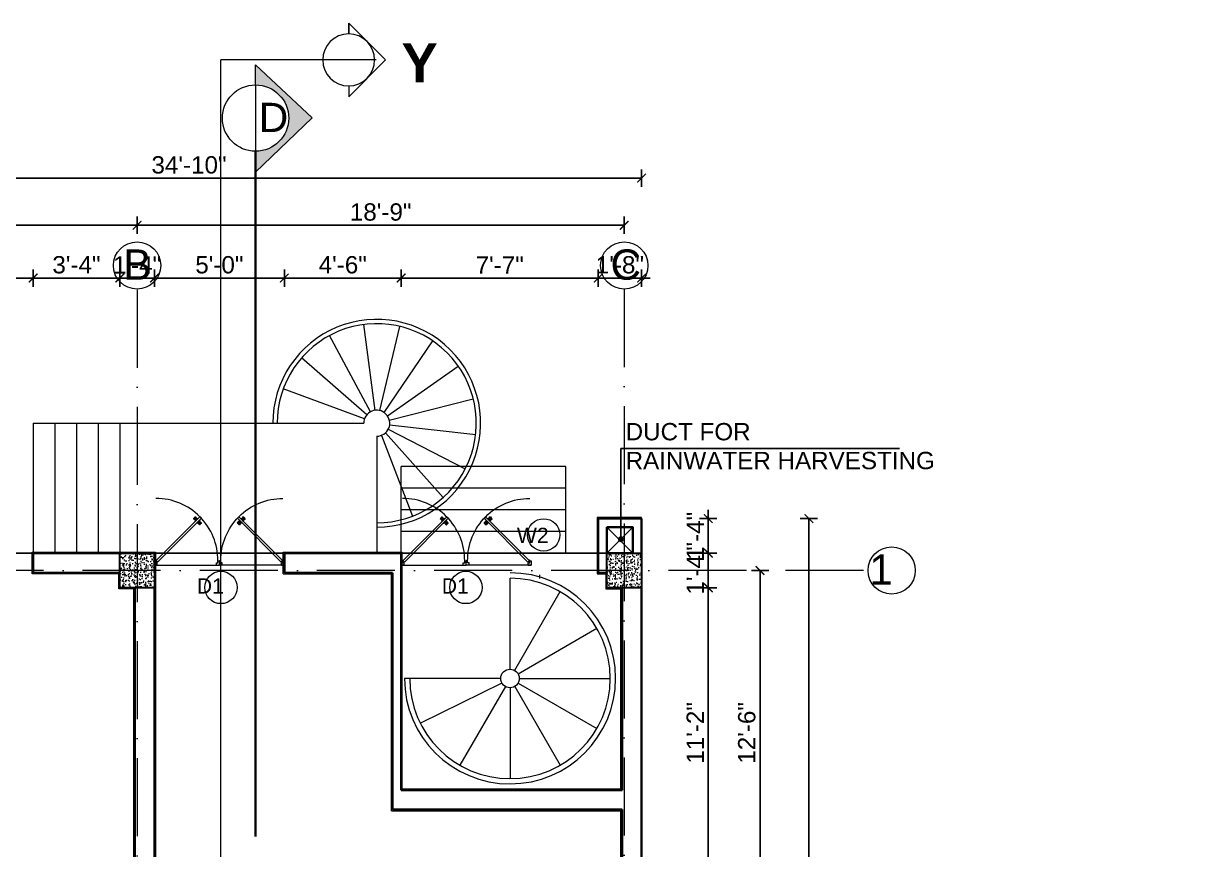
# Model space of a CAD drawing. Header units: inches. Extents: x 10755 to 33653, y -10992 to 10708.
# Drawn here: x 13054 to 13589, y 7089 to 7471 of the extents above; entities that cross this region are included whole.
import ezdxf

# ---------------------------------------------------------------- set-up
doc = ezdxf.new("R2010")
doc.units = ezdxf.units.IN
doc.header["$MEASUREMENT"] = 0
doc.linetypes.add('ACAD_ISO10W100', pattern=[18, 12, -3, 0, -3])
for name, color, linetype, lineweight in [('A-ANNO-SYMB', 6, 'Continuous', 9), ('centerline', 9, 'ACAD_ISO10W100', 5), ('col', 1, 'Continuous', 30), ('dim', 6, 'Continuous', 13), ('dimension center - 8', 134, 'Continuous', 13), ('dimension element- 8', 5, 'Continuous', 13), ('dimension overall - 8', 185, 'Continuous', 13), ('DIMINSION', 5, 'Continuous', 15), ('hatch', 33, 'Continuous', 5), ('hatch 2', 8, 'Continuous', 13), ('hatch- rcc', 252, 'Continuous', 5), ('HATCHES', 147, 'Continuous', 5), ('PLASTER', 50, 'Continuous', 9), ('PUERTAS', 7, 'Continuous', 0), ('Section line-1-8', 172, 'Continuous', 35), ('SECTION LINE1', 6, 'Continuous', 18), ('Section text-1-8', 6, 'Continuous', 18), ('STAIRCASE', 143, 'Continuous', 15), ('title text 1', 113, 'Continuous', 25), ('wall', 1, 'Continuous', 35)]:
    doc.layers.add(name, color=color, linetype=linetype, lineweight=lineweight)
doc.layers.add('T-TEXT', color=230, linetype='Continuous')
doc.layers.get('DIMINSION').off()
doc.styles.add('arial', font='arial.ttf')
doc.styles.add('Prajwal', font='stylu.ttf', dxfattribs={"height": 9})
doc.styles.get("Standard").update_dxf_attribs({"font": 'arial.ttf'})
doc.styles.add('suren', font='times.ttf', dxfattribs={"height": 4})
doc.dimstyles.new('S8', dxfattribs={"dimscale": 8, "dimtxt": 1, "dimasz": 0.5, "dimexe": 0.5, "dimexo": 0.5, "dimgap": 0.25, "dimtad": 1, "dimzin": 3, "dimdsep": 46, "dimlunit": 4, "dimtxsty": 'Standard', "dimblk": 'ARCHTICK', "dimcen": 0, "dimclrd": 256, "dimclre": 256, "dimclrt": 6, "dimadec": 0, "dimazin": 0, "dimtfac": 0.5, "dimtix": 1, "dimtmove": 1, "dimatfit": 3, "dimfxl": 0.5, "dimfxlon": 1, "dimfrac": 1, "dimtolj": 1, "dimtzin": 0, "dimarcsym": 1})

# ---------------------------------------------------------------- blocks, each defined once
blk = doc.blocks.new('ETERWEWE')
at = {"layer": 'hatch- rcc', "linetype": 'Continuous', "ltscale": 30}
h = blk.add_hatch(dxfattribs=at)
h.set_pattern_fill('AR-CONC', color=256, scale=0.5, style=0)
h.set_pattern_definition([(50, (0, 0), (3.586300913, -0.313760675), [0.375, -4.125]), (355, (0, 0), (-0.69375667, 3.76096067), [0.3, -3.3]), (100.4514445, (0.299, -0.026), (2.89254423, 3.447199955), [0.31870096, -3.50571056]), (46.1842, (0, 1), (5.33620665, -0.8275964), [0.5625, -6.1875]), (96.6356355, (0.4447, 0.931), (4.67330973, 4.870593), [0.47805171, -5.2585688]), (351.184164, (0, 1), (4.67330973, 4.870593), [0.45, -4.95]), (21, (0.5, 0.75), (2.98453526, -2.013094453), [0.375, -4.125]), (326, (0.5, 0.75), (1.21657666, 3.625750225), [0.3, -3.3]), (71.4514447, (0.7487, 0.5822), (4.20111188, 1.612655764), [0.31870095, -3.50571056]), (37.5, (0, 0), (0.060799277, 1.664469269), [0, -3.26, 0, -3.35, 0, -3.3125]), (7.5, (0, 0), (1.315347687, 1.97205856), [0, -1.91, 0, -3.185, 0, -1.2625]), (327.5, (-1.115, 0), (2.669112181, -0.112774359), [0, -1.25, 0, -3.9, 0, -5.175]), (317.5, (-1.615, 0), (2.915930847, 0.50052491), [0, -1.625, 0, -2.59, 0, -3.675])])
h.paths.add_polyline_path([(159423.23, -3794.58), (159439.23, -3794.58), (159439.23, -3778.58), (159423.23, -3778.58)])
at = {"layer": 'col', "linetype": 'Continuous', "ltscale": 30}
blk.add_lwpolyline([(159423.23, -3794.58), (159423.23, -3778.58), (159439.23, -3778.58), (159439.23, -3794.58), (159423.23, -3794.58)], dxfattribs=at)
blk = doc.blocks.new('wetyerr')
at = {"layer": 'STAIRCASE'}
for p, q in [((177502.89, -3757.07), (177502.89, -3727.11)), ((177504.43, -3757.48), (177519.43, -3731.5)), ((177505.56, -3758.61), (177531.54, -3743.61)), ((177499.81, -3760.19), (177468.06, -3760.19)), ((177505.97, -3760.15), (177535.97, -3760.15)), ((177500.21, -3761.7), (177473.29, -3774.98)), ((177501.34, -3762.83), (177486.34, -3788.81)), ((177502.89, -3763.24), (177502.89, -3793.24)), ((177504.43, -3762.83), (177519.43, -3788.81)), ((177505.56, -3761.7), (177531.54, -3776.7))]:
    blk.add_line(p, q, dxfattribs=at)
blk.add_circle((177502.87, -3760.19), 3.07, dxfattribs=at)
for centre, radius, start, end in [((177502.89, -3760.15), 34.83, 180.0528, 90), ((177502.87, -3760.19), 33.07, 180, 89.9761)]:
    blk.add_arc(centre, radius, start, end, dxfattribs=at)
blk = doc.blocks.new('2ft6in')
at = {"layer": 'PUERTAS', "color": 2}
for p, q in [((0.84, 2.1), (21.02, 22.28)), ((21.71, 21.6), (1.47, 1.37)), ((18.33, 21.76), (18.31, 21.77)), ((21.71, 21.6), (21.02, 22.28)), ((21.18, 18.9), (21.2, 18.89)), ((0, 2), (0, 0)), ((0.6, 2), (0, 2)), ((1.33, 0), (0, 0)), ((0.6, 1.26), (0.6, 2.04)), ((0.67, 1.26), (0.6, 1.26)), ((0.67, 1.26), (0.67, 2.01)), ((0.67, 1), (0.67, 1.26)), ((1.33, 1), (0.67, 1)), ((1.31, 1.53), (0.79, 2.06)), ((1.36, 1.58), (0.81, 2.12)), ((1.36, 1.58), (1.31, 1.53)), ((1.47, 1.37), (1.31, 1.53)), ((1.33, 0), (1.33, 1)), ((28.67, 0), (28.67, 1)), ((28.67, 1), (29.33, 1)), ((28.67, 0), (30, 0)), ((29.33, 1), (29.33, 2)), ((29.33, 2), (30, 2)), ((30, 0), (30, 2))]:
    blk.add_line(p, q, dxfattribs=at)
at = {"layer": 'PUERTAS', "color": 1}
for p, q in [((18.06, 21.44), (18.48, 21.86)), ((18.08, 21.51), (18.45, 21.88)), ((18.11, 21.49), (18.08, 21.51)), ((18.82, 22.25), (18.45, 21.88)), ((18.9, 22.28), (18.48, 21.86)), ((18.84, 22.23), (18.82, 22.25)), ((19.54, 21.59), (18.99, 22.27)), ((19.54, 21.5), (19.18, 21.15)), ((20.12, 21.49), (19.74, 21.24)), ((20.22, 21.48), (20.22, 21.49)), ((18.74, 20.79), (18.06, 21.34)), ((18.83, 20.8), (19.18, 21.15)), ((18.84, 20.21), (19.1, 20.6)), ((18.85, 20.11), (18.84, 20.12)), ((18.92, 20.89), (18.93, 20.88)), ((19.02, 20.88), (19.24, 21.1)), ((19.12, 20.8), (19.03, 20.89)), ((19.1, 20.7), (19.11, 20.69)), ((19.1, 20.6), (19.1, 20.6)), ((19.11, 20.79), (19.33, 21.01)), ((19.45, 21.31), (19.24, 21.1)), ((19.55, 21.22), (19.33, 21.01)), ((19.45, 21.41), (19.45, 21.41)), ((19.54, 21.22), (19.45, 21.31)), ((19.53, 19.43), (19.54, 19.42)), ((19.64, 21.23), (19.64, 21.23)), ((19.64, 19.42), (20.02, 19.67)), ((19.74, 21.24), (19.73, 21.23)), ((20.02, 19.67), (20.03, 19.68)), ((20.12, 19.68), (20.12, 19.68)), ((20.21, 19.69), (20.43, 19.9)), ((20.22, 19.41), (20.57, 19.76)), ((20.22, 19.69), (20.31, 19.6)), ((20.22, 19.32), (20.76, 18.64)), ((20.31, 19.6), (20.52, 19.81)), ((20.31, 19.5), (20.31, 19.5)), ((20.65, 20.12), (20.43, 19.9)), ((20.74, 20.03), (20.52, 19.81)), ((20.93, 20.11), (20.57, 19.76)), ((20.64, 20.11), (20.73, 20.02)), ((20.66, 20.31), (20.65, 20.31)), ((20.65, 20.21), (20.65, 20.22)), ((20.91, 20.7), (20.66, 20.31)), ((20.84, 20.02), (20.83, 20.03)), ((20.86, 18.63), (21.28, 19.05)), ((20.91, 20.8), (20.91, 20.79)), ((20.91, 18.68), (20.94, 18.66)), ((20.94, 18.66), (21.31, 19.03)), ((21.02, 20.12), (21.7, 19.57)), ((21.7, 19.47), (21.28, 19.05)), ((21.67, 19.4), (21.31, 19.03)), ((21.65, 19.42), (21.67, 19.4))]:
    blk.add_line(p, q, dxfattribs=at)
at = {"layer": 'PUERTAS', "color": 8}
for p, q in [((18.86, 20.83), (18.08, 21.46)), ((18.95, 20.92), (18.2, 21.58)), ((18.44, 21.9), (18.31, 21.77)), ((19.07, 21.03), (18.34, 21.72)), ((18.44, 21.9), (18.56, 22.02)), ((18.58, 22.01), (18.56, 22.02)), ((19.3, 21.26), (18.61, 22)), ((19.42, 21.38), (18.75, 22.14)), ((19.51, 21.48), (18.88, 22.26)), ((19.55, 21.53), (18.93, 22.3)), ((20.07, 21.42), (19.64, 21.15)), ((18.81, 20.78), (18.04, 21.4)), ((18.91, 20.27), (19.19, 20.69)), ((19.13, 20.8), (19.03, 20.9)), ((19.15, 20.82), (19.05, 20.92)), ((19.09, 20.44), (19.25, 20.76)), ((19.19, 20.87), (19.1, 20.96)), ((19.25, 20.93), (19.16, 21.02)), ((19.28, 20.63), (19.32, 20.83)), ((19.4, 21.08), (19.31, 21.17)), ((19.47, 21.15), (19.38, 21.24)), ((19.43, 20.78), (19.4, 20.9)), ((19.51, 21.19), (19.42, 21.28)), ((19.55, 20.91), (19.43, 20.94)), ((19.53, 21.21), (19.44, 21.3)), ((19.7, 21.06), (19.51, 21.01)), ((19.89, 21.24), (19.58, 21.08)), ((19.69, 19.49), (20.12, 19.76)), ((19.87, 19.67), (20.18, 19.83)), ((20.06, 19.85), (20.25, 19.9)), ((20.21, 20), (20.33, 19.97)), ((20.21, 19.38), (20.83, 18.61)), ((20.23, 19.7), (20.32, 19.61)), ((20.25, 19.72), (20.34, 19.63)), ((20.25, 19.43), (20.88, 18.65)), ((20.29, 19.76), (20.38, 19.67)), ((20.33, 20.13), (20.36, 20.01)), ((20.34, 19.53), (21, 18.77)), ((20.36, 19.83), (20.45, 19.74)), ((20.48, 20.28), (20.44, 20.08)), ((20.46, 19.64), (21.14, 18.91)), ((20.5, 19.98), (20.6, 19.89)), ((20.67, 20.47), (20.51, 20.15)), ((20.85, 20.64), (20.57, 20.22)), ((20.57, 20.04), (20.66, 19.95)), ((20.61, 20.09), (20.7, 19.99)), ((20.63, 20.11), (20.72, 20.01)), ((20.69, 19.87), (21.42, 19.19)), ((20.81, 19.99), (21.56, 19.33)), ((20.9, 20.08), (21.68, 19.45)), ((20.95, 20.13), (21.72, 19.51)), ((21.32, 19.01), (21.2, 18.89)), ((21.32, 19.01), (21.44, 19.14)), ((21.43, 19.15), (21.44, 19.14)), ((0, 0), (30, 0))]:
    blk.add_line(p, q, dxfattribs=at)
at = {"layer": 'PUERTAS', "color": 2}
for radius in [0.129, 0.0627]:
    blk.add_circle((0.68, 2.14), radius, dxfattribs=at)
at = {"layer": 'PUERTAS', "color": 8}
blk.add_arc((0.68, 2.14), 28.65, 359.7285, 90.0333, dxfattribs=at)
at = {"layer": 'PUERTAS', "color": 1}
for centre, start, end in [((18.94, 22.23), 38.9236, 135), ((19.49, 21.55), 315, 38.9236), ((20.17, 21.44), 45, 135), ((18.78, 20.84), 231.0764, 315), ((18.89, 20.16), 135, 225), ((18.97, 20.93), 225, 315), ((19.16, 20.74), 135, 219.7428), ((19.06, 20.65), 315, 39.7428), ((19.4, 21.36), 315, 45), ((19.59, 19.47), 225, 315), ((19.6, 21.18), 50.2572, 135), ((19.68, 21.28), 230.2572, 315), ((20.07, 19.63), 50.2572, 135), ((20.16, 19.73), 230.2572, 315), ((20.27, 19.36), 135, 218.9236), ((20.35, 19.55), 135, 225), ((20.7, 20.26), 135, 219.7428), ((20.6, 20.17), 315, 39.7428), ((20.78, 19.98), 45, 135), ((20.82, 18.68), 218.9236, 315), ((20.87, 20.75), 315, 45), ((20.98, 20.07), 51.0764, 135), ((21.65, 19.52), 315, 51.0764)]:
    blk.add_arc(centre, 0.0667, start, end, dxfattribs=at)
blk = doc.blocks.new('wewerrr')
at = {"layer": 'DIMINSION', "linetype": 'Continuous'}
for p in [(17063.62, 33.19), (17063.62, 33.19), (17288.57, 33.19), (17288.57, 33.19)]:
    blk.add_blockref('ETERWEWE', p, dxfattribs=at)
blk = doc.blocks.new('EWEWRTT')
at = {"layer": 'centerline', "ltscale": 3}
for p, q in [((176494.85, -3623.75), (176494.85, -4988.85)), ((176719.8, -3623.43), (176719.8, -4988.85)), ((176830.31, -3753.4), (176184.96, -3753.4))]:
    blk.add_line(p, q, dxfattribs=at)
at = {"layer": 'centerline', "linetype": 'Continuous'}
for centre in [(176494.85, -3612.52), (176719.8, -3612.52), (176843.28, -3753.4)]:
    blk.add_circle(centre, 10.91, dxfattribs=at)
at = {"layer": 'T-TEXT', "ltscale": 100, "char_height": 14, "width": 12.944, "style": 'suren'}
for s, insert, attachment_point in [('{\\fArial|b0|i0|c0|p34;B}', (176488.49, -3605.08), 1), ('{\\fArial|b0|i0|c0|p34;C}', (176713.44, -3605.08), 1), ('{\\fArial|b0|i0|c0|p34;1}', (176843.84, -3745.96), 3)]:
    blk.add_mtext(s, dxfattribs=dict(at, insert=insert, attachment_point=attachment_point))
blk = doc.blocks.new('_ArchTick')
at = {"color": 0, "const_width": 0.15}
blk.add_lwpolyline([(-0.5, -0.5), (0.5, 0.5)], dxfattribs=at)
blk = doc.blocks.new('*D824')
at = {"layer": 'Defpoints', "color": 0, "transparency": 16777216}
for p in [(13058.19, 7352.91), (12949.19, 7245.82), (13058.19, 7225.82)]:
    blk.add_point(p, dxfattribs=at)
at = {"layer": 'dimension element- 8', "lineweight": -2, "transparency": 16777216}
for p, q in [((12949.19, 7348.91), (12949.19, 7356.91)), ((12949.19, 7352.91), (13058.19, 7352.91)), ((13058.19, 7348.91), (13058.19, 7356.91))]:
    blk.add_line(p, q, dxfattribs=at)
at = {"layer": 'dimension element- 8', "lineweight": -2, "transparency": 16777216, "xscale": 4, "yscale": 4, "zscale": 4, "rotation": 180}
blk.add_blockref('_ArchTick', (12949.19, 7352.91), dxfattribs=at)
at = {"layer": 'dimension element- 8', "lineweight": -2, "transparency": 16777216, "xscale": 4, "yscale": 4, "zscale": 4}
blk.add_blockref('_ArchTick', (13058.19, 7352.91), dxfattribs=at)
at = {"layer": 'dimension element- 8', "color": 6, "transparency": 16777216, "insert": (13003.69, 7359), "char_height": 8, "attachment_point": 5}
blk.add_mtext('\\A1;9\'-1"', dxfattribs=at)
blk = doc.blocks.new('*D825')
at = {"layer": 'Defpoints', "color": 0, "transparency": 16777216}
for p in [(13098.19, 7352.91), (13058.19, 7225.82), (13098.19, 7225.82)]:
    blk.add_point(p, dxfattribs=at)
at = {"layer": 'dimension element- 8', "lineweight": -2, "transparency": 16777216}
for p, q in [((13058.19, 7348.91), (13058.19, 7356.91)), ((13058.19, 7352.91), (13098.19, 7352.91)), ((13098.19, 7348.91), (13098.19, 7356.91))]:
    blk.add_line(p, q, dxfattribs=at)
at = {"layer": 'dimension element- 8', "lineweight": -2, "transparency": 16777216, "xscale": 4, "yscale": 4, "zscale": 4, "rotation": 180}
blk.add_blockref('_ArchTick', (13058.19, 7352.91), dxfattribs=at)
at = {"layer": 'dimension element- 8', "lineweight": -2, "transparency": 16777216, "xscale": 4, "yscale": 4, "zscale": 4}
blk.add_blockref('_ArchTick', (13098.19, 7352.91), dxfattribs=at)
at = {"layer": 'dimension element- 8', "color": 6, "transparency": 16777216, "insert": (13078.19, 7359), "char_height": 8, "attachment_point": 5}
blk.add_mtext('\\A1;3\'-4"', dxfattribs=at)
blk = doc.blocks.new('*D827')
at = {"layer": 'Defpoints', "color": 0, "transparency": 16777216}
for p in [(13174.19, 7352.91), (13114.19, 7225.82), (13174.19, 7225.82)]:
    blk.add_point(p, dxfattribs=at)
at = {"layer": 'dimension element- 8', "lineweight": -2, "transparency": 16777216}
for p, q in [((13114.19, 7348.91), (13114.19, 7356.91)), ((13114.19, 7352.91), (13174.19, 7352.91)), ((13174.19, 7348.91), (13174.19, 7356.91))]:
    blk.add_line(p, q, dxfattribs=at)
at = {"layer": 'dimension element- 8', "lineweight": -2, "transparency": 16777216, "xscale": 4, "yscale": 4, "zscale": 4, "rotation": 180}
blk.add_blockref('_ArchTick', (13114.19, 7352.91), dxfattribs=at)
at = {"layer": 'dimension element- 8', "lineweight": -2, "transparency": 16777216, "xscale": 4, "yscale": 4, "zscale": 4}
blk.add_blockref('_ArchTick', (13174.19, 7352.91), dxfattribs=at)
at = {"layer": 'dimension element- 8', "color": 6, "transparency": 16777216, "insert": (13144.19, 7359), "char_height": 8, "attachment_point": 5}
blk.add_mtext('\\A1;5\'-0"', dxfattribs=at)
blk = doc.blocks.new('*D826')
at = {"layer": 'Defpoints', "color": 0, "transparency": 16777216}
for p in [(13114.19, 7352.91), (13098.19, 7225.82), (13114.19, 7225.82)]:
    blk.add_point(p, dxfattribs=at)
at = {"layer": 'dimension element- 8', "lineweight": -2, "transparency": 16777216}
for p, q in [((13098.19, 7352.91), (13094.19, 7352.91)), ((13098.19, 7348.91), (13098.19, 7356.91)), ((13098.19, 7352.91), (13114.19, 7352.91)), ((13114.19, 7348.91), (13114.19, 7356.91)), ((13114.19, 7352.91), (13118.19, 7352.91))]:
    blk.add_line(p, q, dxfattribs=at)
at = {"layer": 'dimension element- 8', "lineweight": -2, "transparency": 16777216, "xscale": 4, "yscale": 4, "zscale": 4}
blk.add_blockref('_ArchTick', (13098.19, 7352.91), dxfattribs=at)
at = {"layer": 'dimension element- 8', "lineweight": -2, "transparency": 16777216, "xscale": 4, "yscale": 4, "zscale": 4, "rotation": 180}
blk.add_blockref('_ArchTick', (13114.19, 7352.91), dxfattribs=at)
at = {"layer": 'dimension element- 8', "color": 6, "transparency": 16777216, "insert": (13106.19, 7358.93), "char_height": 8, "attachment_point": 5}
blk.add_mtext('\\A1;1\'-4"', dxfattribs=at)
blk = doc.blocks.new('*D828')
at = {"layer": 'Defpoints', "color": 0, "transparency": 16777216}
for p in [(13228.14, 7352.91), (13174.19, 7225.82), (13228.14, 7225.82)]:
    blk.add_point(p, dxfattribs=at)
at = {"layer": 'dimension element- 8', "lineweight": -2, "transparency": 16777216}
for p, q in [((13174.19, 7348.91), (13174.19, 7356.91)), ((13174.19, 7352.91), (13228.14, 7352.91)), ((13228.14, 7348.91), (13228.14, 7356.91))]:
    blk.add_line(p, q, dxfattribs=at)
at = {"layer": 'dimension element- 8', "lineweight": -2, "transparency": 16777216, "xscale": 4, "yscale": 4, "zscale": 4, "rotation": 180}
blk.add_blockref('_ArchTick', (13174.19, 7352.91), dxfattribs=at)
at = {"layer": 'dimension element- 8', "lineweight": -2, "transparency": 16777216, "xscale": 4, "yscale": 4, "zscale": 4}
blk.add_blockref('_ArchTick', (13228.14, 7352.91), dxfattribs=at)
at = {"layer": 'dimension element- 8', "color": 6, "transparency": 16777216, "insert": (13201.16, 7359), "char_height": 8, "attachment_point": 5}
blk.add_mtext('\\A1;4\'-6"', dxfattribs=at)
blk = doc.blocks.new('*D829')
at = {"layer": 'Defpoints', "color": 0, "transparency": 16777216}
for p in [(13319.14, 7352.91), (13228.14, 7225.82), (13319.14, 7225.53)]:
    blk.add_point(p, dxfattribs=at)
at = {"layer": 'dimension element- 8', "lineweight": -2, "transparency": 16777216}
for p, q in [((13228.14, 7348.91), (13228.14, 7356.91)), ((13228.14, 7352.91), (13319.14, 7352.91)), ((13319.14, 7348.91), (13319.14, 7356.91))]:
    blk.add_line(p, q, dxfattribs=at)
at = {"layer": 'dimension element- 8', "lineweight": -2, "transparency": 16777216, "xscale": 4, "yscale": 4, "zscale": 4, "rotation": 180}
blk.add_blockref('_ArchTick', (13228.14, 7352.91), dxfattribs=at)
at = {"layer": 'dimension element- 8', "lineweight": -2, "transparency": 16777216, "xscale": 4, "yscale": 4, "zscale": 4}
blk.add_blockref('_ArchTick', (13319.14, 7352.91), dxfattribs=at)
at = {"layer": 'dimension element- 8', "color": 6, "transparency": 16777216, "insert": (13273.64, 7358.91), "char_height": 8, "attachment_point": 5}
blk.add_mtext('\\A1;7\'-7"', dxfattribs=at)
blk = doc.blocks.new('*D830')
at = {"layer": 'Defpoints', "color": 0, "transparency": 16777216}
for p in [(13339.14, 7352.91), (13339.14, 7241.82), (13319.14, 7225.53)]:
    blk.add_point(p, dxfattribs=at)
at = {"layer": 'dimension element- 8', "lineweight": -2, "transparency": 16777216}
for p, q in [((13319.14, 7352.91), (13315.14, 7352.91)), ((13319.14, 7348.91), (13319.14, 7356.91)), ((13319.14, 7352.91), (13339.14, 7352.91)), ((13339.14, 7348.91), (13339.14, 7356.91)), ((13339.14, 7352.91), (13343.14, 7352.91))]:
    blk.add_line(p, q, dxfattribs=at)
at = {"layer": 'dimension element- 8', "lineweight": -2, "transparency": 16777216, "xscale": 4, "yscale": 4, "zscale": 4}
blk.add_blockref('_ArchTick', (13319.14, 7352.91), dxfattribs=at)
at = {"layer": 'dimension element- 8', "lineweight": -2, "transparency": 16777216, "xscale": 4, "yscale": 4, "zscale": 4, "rotation": 180}
blk.add_blockref('_ArchTick', (13339.14, 7352.91), dxfattribs=at)
at = {"layer": 'dimension element- 8', "color": 6, "transparency": 16777216, "insert": (13329.14, 7359), "char_height": 8, "attachment_point": 5}
blk.add_mtext('\\A1;1\'-8"', dxfattribs=at)
blk = doc.blocks.new('*D831')
at = {"layer": 'Defpoints', "color": 0, "transparency": 16777216}
for p in [(13339.14, 7241.82), (13339.14, 7225.82), (13369.94, 7225.82)]:
    blk.add_point(p, dxfattribs=at)
at = {"layer": 'dimension element- 8', "lineweight": -2, "transparency": 16777216}
for p, q in [((13369.94, 7241.82), (13369.94, 7245.82)), ((13365.94, 7241.82), (13373.94, 7241.82)), ((13369.94, 7241.82), (13369.94, 7225.82)), ((13365.94, 7225.82), (13373.94, 7225.82)), ((13369.94, 7225.82), (13369.94, 7221.82))]:
    blk.add_line(p, q, dxfattribs=at)
at = {"layer": 'dimension element- 8', "lineweight": -2, "transparency": 16777216, "xscale": 4, "yscale": 4, "zscale": 4}
for p, rotation in [((13369.94, 7241.82), 270), ((13369.94, 7225.82), 90)]:
    blk.add_blockref('_ArchTick', p, dxfattribs=dict(at, rotation=rotation))
at = {"layer": 'dimension element- 8', "color": 6, "transparency": 16777216, "insert": (13363.92, 7233.82), "char_height": 8, "attachment_point": 5, "rotation": 90}
blk.add_mtext('\\A1;1\'-4"', dxfattribs=at)
blk = doc.blocks.new('*D832')
at = {"layer": 'Defpoints', "color": 0, "transparency": 16777216}
for p in [(13339.14, 7225.82), (13339.14, 7209.82), (13369.94, 7209.82)]:
    blk.add_point(p, dxfattribs=at)
at = {"layer": 'dimension element- 8', "lineweight": -2, "transparency": 16777216}
for p, q in [((13369.94, 7225.82), (13369.94, 7229.82)), ((13365.94, 7225.82), (13373.94, 7225.82)), ((13369.94, 7225.82), (13369.94, 7209.82)), ((13365.94, 7209.82), (13373.94, 7209.82)), ((13369.94, 7209.82), (13369.94, 7205.82))]:
    blk.add_line(p, q, dxfattribs=at)
at = {"layer": 'dimension element- 8', "lineweight": -2, "transparency": 16777216, "xscale": 4, "yscale": 4, "zscale": 4}
for p, rotation in [((13369.94, 7225.82), 270), ((13369.94, 7209.82), 90)]:
    blk.add_blockref('_ArchTick', p, dxfattribs=dict(at, rotation=rotation))
at = {"layer": 'dimension element- 8', "color": 6, "transparency": 16777216, "insert": (13363.92, 7217.82), "char_height": 8, "attachment_point": 5, "rotation": 90}
blk.add_mtext('\\A1;1\'-4"', dxfattribs=at)
blk = doc.blocks.new('*D833')
at = {"layer": 'Defpoints', "color": 0, "transparency": 16777216}
for p in [(13339.14, 7209.82), (13339.14, 7075.82), (13369.94, 7075.82)]:
    blk.add_point(p, dxfattribs=at)
at = {"layer": 'dimension element- 8', "lineweight": -2, "transparency": 16777216}
for p, q in [((13365.94, 7209.82), (13373.94, 7209.82)), ((13369.94, 7209.82), (13369.94, 7075.82)), ((13365.94, 7075.82), (13373.94, 7075.82))]:
    blk.add_line(p, q, dxfattribs=at)
at = {"layer": 'dimension element- 8', "lineweight": -2, "transparency": 16777216, "xscale": 4, "yscale": 4, "zscale": 4}
for p, rotation in [((13369.94, 7209.82), 90), ((13369.94, 7075.82), 270)]:
    blk.add_blockref('_ArchTick', p, dxfattribs=dict(at, rotation=rotation))
at = {"layer": 'dimension element- 8', "color": 6, "transparency": 16777216, "insert": (13363.92, 7142.82), "char_height": 8, "attachment_point": 5, "rotation": 90}
blk.add_mtext('\\A1;11\'-2"', dxfattribs=at)
blk = doc.blocks.new('*D859')
at = {"layer": 'Defpoints', "color": 0, "transparency": 16777216}
for p in [(13339.14, 7217.82), (13393.83, 7217.82), (13339.14, 7067.82)]:
    blk.add_point(p, dxfattribs=at)
at = {"layer": 'dimension center - 8', "lineweight": -2, "transparency": 16777216}
for p, q in [((13389.83, 7217.82), (13397.83, 7217.82)), ((13393.83, 7067.82), (13393.83, 7217.82)), ((13389.83, 7067.82), (13397.83, 7067.82))]:
    blk.add_line(p, q, dxfattribs=at)
at = {"layer": 'dimension center - 8', "lineweight": -2, "transparency": 16777216, "xscale": 4, "yscale": 4, "zscale": 4}
for p, rotation in [((13393.83, 7217.82), 90), ((13393.83, 7067.82), 270)]:
    blk.add_blockref('_ArchTick', p, dxfattribs=dict(at, rotation=rotation))
at = {"layer": 'dimension center - 8', "color": 6, "transparency": 16777216, "insert": (13387.74, 7142.82), "char_height": 8, "attachment_point": 5, "rotation": 90}
blk.add_mtext('\\A1;12\'-6"', dxfattribs=at)
blk = doc.blocks.new('*D860')
at = {"layer": 'Defpoints', "color": 0, "transparency": 16777216}
for p in [(13339.14, 7241.82), (13416.4, 7241.82), (13339.14, 6095.11)]:
    blk.add_point(p, dxfattribs=at)
at = {"layer": 'dimension overall - 8', "lineweight": -2, "transparency": 16777216}
for p, q in [((13412.4, 7241.82), (13420.4, 7241.82)), ((13416.4, 6095.11), (13416.4, 7241.82)), ((13412.4, 6095.11), (13420.4, 6095.11))]:
    blk.add_line(p, q, dxfattribs=at)
at = {"layer": 'dimension overall - 8', "lineweight": -2, "transparency": 16777216, "xscale": 4, "yscale": 4, "zscale": 4}
for p, rotation in [((13416.4, 7241.82), 90), ((13416.4, 6095.11), 270)]:
    blk.add_blockref('_ArchTick', p, dxfattribs=dict(at, rotation=rotation))
at = {"layer": 'dimension overall - 8', "color": 6, "transparency": 16777216, "insert": (13410.29, 6668.46), "char_height": 8, "attachment_point": 5, "rotation": 90}
blk.add_mtext('\\A1;95\'-6{\\H0.500000x;\\S3#4;}"', dxfattribs=at)
blk = doc.blocks.new('*D1418')
at = {"layer": 'Defpoints', "color": 0, "transparency": 16777216}
for p in [(13106.19, 7377.28), (13106.19, 7320.67), (13331.14, 7320.67)]:
    blk.add_point(p, dxfattribs=at)
at = {"layer": 'dimension center - 8', "lineweight": -2, "transparency": 16777216}
for p, q in [((13106.19, 7373.28), (13106.19, 7381.28)), ((13331.14, 7373.28), (13331.14, 7381.28)), ((13331.14, 7377.28), (13106.19, 7377.28))]:
    blk.add_line(p, q, dxfattribs=at)
at = {"layer": 'dimension center - 8', "lineweight": -2, "transparency": 16777216, "xscale": 4, "yscale": 4, "zscale": 4, "rotation": 180}
blk.add_blockref('_ArchTick', (13106.19, 7377.28), dxfattribs=at)
at = {"layer": 'dimension center - 8', "lineweight": -2, "transparency": 16777216, "xscale": 4, "yscale": 4, "zscale": 4}
blk.add_blockref('_ArchTick', (13331.14, 7377.28), dxfattribs=at)
at = {"layer": 'dimension center - 8', "color": 6, "transparency": 16777216, "insert": (13218.67, 7383.37), "char_height": 8, "attachment_point": 5}
blk.add_mtext('\\A1;18\'-9"', dxfattribs=at)
blk = doc.blocks.new('*D1420')
at = {"layer": 'Defpoints', "color": 0, "transparency": 16777216}
for p in [(13339.14, 7399.06), (12921.19, 7245.82), (13339.14, 7241.82)]:
    blk.add_point(p, dxfattribs=at)
at = {"layer": 'dimension overall - 8', "lineweight": -2, "transparency": 16777216}
for p, q in [((12921.19, 7395.06), (12921.19, 7403.06)), ((13339.14, 7395.06), (13339.14, 7403.06)), ((12921.19, 7399.06), (13339.14, 7399.06))]:
    blk.add_line(p, q, dxfattribs=at)
at = {"layer": 'dimension overall - 8', "lineweight": -2, "transparency": 16777216, "xscale": 4, "yscale": 4, "zscale": 4, "rotation": 180}
blk.add_blockref('_ArchTick', (12921.19, 7399.06), dxfattribs=at)
at = {"layer": 'dimension overall - 8', "lineweight": -2, "transparency": 16777216, "xscale": 4, "yscale": 4, "zscale": 4}
blk.add_blockref('_ArchTick', (13339.14, 7399.06), dxfattribs=at)
at = {"layer": 'dimension overall - 8', "color": 6, "transparency": 16777216, "insert": (13130.17, 7405.14), "char_height": 8, "attachment_point": 5}
blk.add_mtext('\\A1;34\'-10"', dxfattribs=at)
blk = doc.blocks.new('*D1419')
at = {"layer": 'Defpoints', "color": 0, "transparency": 16777216}
for p in [(12929.19, 7377.28), (12929.19, 7320.67), (13106.19, 7320.67)]:
    blk.add_point(p, dxfattribs=at)
at = {"layer": 'dimension center - 8', "lineweight": -2, "transparency": 16777216}
for p, q in [((12929.19, 7373.28), (12929.19, 7381.28)), ((13106.19, 7373.28), (13106.19, 7381.28)), ((13106.19, 7377.28), (12929.19, 7377.28))]:
    blk.add_line(p, q, dxfattribs=at)
at = {"layer": 'dimension center - 8', "lineweight": -2, "transparency": 16777216, "xscale": 4, "yscale": 4, "zscale": 4, "rotation": 180}
blk.add_blockref('_ArchTick', (12929.19, 7377.28), dxfattribs=at)
at = {"layer": 'dimension center - 8', "lineweight": -2, "transparency": 16777216, "xscale": 4, "yscale": 4, "zscale": 4}
blk.add_blockref('_ArchTick', (13106.19, 7377.28), dxfattribs=at)
at = {"layer": 'dimension center - 8', "color": 6, "transparency": 16777216, "insert": (13017.69, 7383.37), "char_height": 8, "attachment_point": 5}
blk.add_mtext('\\A1;14\'-9"', dxfattribs=at)
blk = doc.blocks.new('Section - Section Head - Filled_1-22785-GROUND FLOOR PLAN')
at = {"layer": 'A-ANNO-SYMB'}
for p, q in [((-0.25, 0.354), (-0.604, 0)), ((-0.25, 0.354), (-0.427, 0.177)), ((-0.25, 0.354), (0.104, 0)), ((-0.604, 0), (-0.5, 0)), ((0, 0), (0.104, 0)), ((-0.5, 0), (-0.604, 0)), ((0, 0), (0.104, 0))]:
    blk.add_line(p, q, dxfattribs=at)
for start, end in [(360, 180), (180, 360)]:
    blk.add_arc((-0.25, 0), 0.25, start, end, dxfattribs=at)
blk = doc.blocks.new('WEQQWQW')
at = {"layer": 'SECTION LINE1', "linetype": 'Continuous', "ltscale": 30}
for p, q in [((177439.74, -3517.55), (177367.99, -3517.55)), ((177367.99, -4560.95), (177367.99, -3517.55)), ((177438.97, -3517.55), (177414.97, -3517.55))]:
    blk.add_line(p, q, dxfattribs=at)
at = {"layer": 'SECTION LINE1', "linetype": 'Continuous', "ltscale": 30, "xscale": 48, "yscale": 48, "zscale": -47.99999999999997, "rotation": 270}
blk.add_blockref('Section - Section Head - Filled_1-22785-GROUND FLOOR PLAN', (177426.97, -3529.55), dxfattribs=at)
at = {"layer": 'title text 1', "insert": (177468.13, -3509.85), "char_height": 18, "width": 3.410605131648481e-13, "attachment_point": 3, "style": 'Prajwal'}
blk.add_mtext('\\pi-24.83;{\\fArial|b1|i0|c0|p34;Y}', dxfattribs=at)
blk = doc.blocks.new('s22')
at = {"layer": 'Section text-1-8'}
blk.add_hatch(color=256, dxfattribs=at).paths.add_polyline_path([(14059.21, 7401.83), (14059.21, 7411.47, 0.414214), (14074.52, 7426.78, 0.414214), (14059.21, 7442.1), (14059.21, 7451.39), (14085.42, 7426.87)])
at = {"layer": 'Section line-1-8', "linetype": 'Continuous'}
blk.add_line((14059.21, 7411.47), (14059.21, 7094.95), dxfattribs=at)
at = {"layer": 'Section text-1-8'}
blk.add_line((14059.21, 7441.75), (14059.21, 7411.13), dxfattribs=at)
blk.add_lwpolyline([(14059.21, 7442.1), (14059.21, 7451.39), (14085.42, 7426.87), (14059.21, 7401.83), (14059.21, 7411.47)], dxfattribs=at)
blk.add_circle((14059.21, 7426.78), 15.31, dxfattribs=at)
at = {"layer": 'Section text-1-8', "insert": (14060.7, 7433.87), "char_height": 13.5, "attachment_point": 1, "style": 'arial'}
blk.add_mtext('D', dxfattribs=at)
blk = doc.blocks.new('*D3627')
at = {"layer": 'Defpoints', "color": 0, "transparency": 16777216}
for p in [(31969.25, 7241.82), (11281.95, 6632.82), (31991.14, 6632.82)]:
    blk.add_point(p, dxfattribs=at)
at = {"layer": 'dim', "lineweight": -2, "transparency": 16777216}
for p, q in [((31987.14, 7241.82), (31995.14, 7241.82)), ((31991.14, 7241.82), (31991.14, 6632.82)), ((31987.14, 6632.82), (31995.14, 6632.82))]:
    blk.add_line(p, q, dxfattribs=at)
at = {"layer": 'dim', "lineweight": -2, "transparency": 16777216, "xscale": 4, "yscale": 4, "zscale": 4}
for p, rotation in [((31991.14, 7241.82), 90), ((31991.14, 6632.82), 270)]:
    blk.add_blockref('_ArchTick', p, dxfattribs=dict(at, rotation=rotation))
at = {"layer": 'dim', "color": 6, "transparency": 16777216, "insert": (31985.05, 6937.32), "char_height": 8, "attachment_point": 5, "rotation": 90}
blk.add_mtext('\\A1;50\'-9"', dxfattribs=at)

msp = doc.modelspace()

# ---------------------------------------------------------------- hatches: boundary and pattern name
at = {"layer": 'HATCHES', "ltscale": 25}
h = msp.add_hatch(color=256, dxfattribs=at)
edge = h.paths.add_edge_path()
edge.add_arc((13329.568, 7232.248), 1, 0, 360)

# ---------------------------------------------------------------- linework, layer by layer
at = {"layer": 'Defpoints'}
msp.add_lwpolyline([(13339.14, 7225.819), (13339.14, 6333.865), (13206.116, 6333.821), (13206.116, 6226.819), (12921.191, 6226.819), (12921.193, 7225.819), (13339.138, 7225.819)], dxfattribs=at)
at = {"layer": 'hatch 2', "linetype": 'Continuous', "ltscale": 30}
for p, q in [((13323.138, 7237.819), (13335.138, 7225.819)), ((13323.138, 7225.819), (13335.138, 7237.819))]:
    msp.add_line(p, q, dxfattribs=at)
at = {"layer": 'hatch 2', "ltscale": 30}
for centre in [(13293.915, 7234.266), (13144.908, 7209.973), (13258.022, 7209.973)]:
    msp.add_circle(centre, 7.47, dxfattribs=at)
at = {"layer": 'PLASTER'}
for p, q in [((13339.138, 7242.319), (13318.638, 7242.319)), ((13318.638, 7242.319), (13318.638, 7225.819)), ((13339.138, 7241.819), (13339.138, 7242.319)), ((13173.691, 7226.319), (13228.637, 7226.319)), ((13173.691, 7216.319), (13173.691, 7226.319)), ((13228.648, 7116.878), (13228.637, 7226.319)), ((13318.638, 7225.819), (13318.638, 7216.319)), ((13173.691, 7216.319), (13223.638, 7216.319)), ((13223.649, 7106.878), (13223.638, 7216.319)), ((13318.638, 7216.319), (13322.64, 7216.319)), ((13322.64, 7216.319), (13322.64, 7209.319)), ((13322.64, 7209.319), (13329.64, 7209.319)), ((13329.639, 7116.378), (13329.64, 7209.319)), ((13330.139, 7116.878), (13228.648, 7116.878)), ((13223.649, 7106.878), (13329.639, 7106.878)), ((13329.638, 7076.319), (13329.639, 7106.878))]:
    msp.add_line(p, q, dxfattribs=at)
msp.add_lwpolyline([(13104.693, 7209.319), (13097.691, 7209.319), (13097.691, 7216.319), (13057.693, 7216.319), (13057.693, 7226.319), (13114.691, 7226.319), (13114.691, 7059.319), (13097.691, 7059.319), (13097.691, 7076.319), (13104.691, 7076.319), (13104.693, 7209.319)], dxfattribs=at)
at = {"layer": 'STAIRCASE'}
for p, q in [((13216.072, 7291.796), (13210.907, 7331.461)), ((13218.235, 7291.684), (13227.489, 7330.598)), ((13214.01, 7291.133), (13195.099, 7326.381)), ((13220.217, 7290.81), (13242.684, 7323.905)), ((13212.318, 7289.782), (13182.125, 7316.019)), ((13221.76, 7289.291), (13254.513, 7312.252)), ((13211.216, 7287.918), (13173.675, 7301.726)), ((13222.663, 7287.322), (13261.434, 7297.159)), ((13098.193, 7285.814), (13210.847, 7285.814)), ((13222.176, 7283.089), (13257.703, 7264.71)), ((13222.808, 7285.161), (13262.546, 7280.592)), ((13216.861, 7279.846), (13216.861, 7243.846)), ((13219.003, 7280.247), (13233.372, 7242.917)), ((13220.85, 7281.377), (13247.537, 7251.581)), ((13292.126, 7214.103), (13292.126, 7215.89))]:
    msp.add_line(p, q, dxfattribs=at)
at = {"layer": 'STAIRCASE', "linetype": 'Continuous', "ltscale": 30}
for p, q in [((13058.193, 7285.814), (13098.193, 7285.814)), ((13058.193, 7285.814), (13058.193, 7225.819)), ((13068.193, 7285.814), (13068.193, 7225.819)), ((13078.193, 7285.814), (13078.193, 7225.819)), ((13088.193, 7285.814), (13088.193, 7225.819)), ((13098.193, 7285.814), (13098.193, 7225.819)), ((13304.126, 7265.819), (13228.138, 7265.819)), ((13228.138, 7225.819), (13228.138, 7265.819)), ((13304.126, 7225.819), (13304.126, 7265.819)), ((13304.126, 7255.819), (13228.138, 7255.819)), ((13304.126, 7245.819), (13228.138, 7245.819)), ((13216.861, 7243.846), (13216.861, 7225.819)), ((13304.126, 7235.819), (13228.138, 7235.819))]:
    msp.add_line(p, q, dxfattribs=at)
at = {"layer": 'STAIRCASE'}
for radius, end in [(48, 180.04377), (46, 180.04377), (6, 180.30639)]:
    msp.add_arc((13216.847, 7285.846), radius, 270.01881, end, dxfattribs=at)
at = {"layer": 'title text 1'}
for p in [(13458.166, 7274.248), (13329.568, 7232.248)]:
    msp.add_line(p, (13329.568, 7274.248), dxfattribs=at)
msp.add_circle((13329.568, 7232.248), 1, dxfattribs=at)
at = {"layer": 'wall', "linetype": 'Continuous', "ltscale": 30}
for p, q in [((13339.138, 7241.819), (13319.138, 7241.819)), ((13319.138, 7241.819), (13319.138, 7225.819)), ((13339.138, 7225.819), (13339.138, 7241.819)), ((13335.138, 7237.819), (13323.138, 7237.819)), ((13323.138, 7237.819), (13323.138, 7225.819)), ((13335.138, 7225.819), (13335.138, 7237.819)), ((13058.193, 7225.819), (13114.193, 7225.819)), ((13058.193, 7225.819), (13058.193, 7216.819)), ((13114.193, 7216.819), (13114.193, 7225.819)), ((13174.191, 7225.819), (13228.138, 7225.819)), ((13174.191, 7216.819), (13174.191, 7225.819)), ((13228.138, 7216.819), (13228.138, 7225.819)), ((13319.138, 7225.819), (13319.138, 7216.819)), ((13058.193, 7216.819), (13098.193, 7216.819)), ((13174.191, 7216.819), (13224.138, 7216.819)), ((13224.149, 7107.378), (13224.138, 7216.819)), ((13228.148, 7116.378), (13228.138, 7216.819)), ((13319.138, 7216.819), (13323.14, 7216.819)), ((13104.693, 7209.819), (13104.693, 7209.819)), ((13105.191, 7075.819), (13105.193, 7209.819)), ((13114.191, 7075.819), (13114.193, 7209.819)), ((13330.139, 7116.378), (13330.14, 7209.819)), ((13339.138, 7075.819), (13339.14, 7209.819)), ((13330.139, 7116.378), (13228.148, 7116.378)), ((13224.149, 7107.378), (13330.139, 7107.378)), ((13330.138, 7075.819), (13330.139, 7107.378))]:
    msp.add_line(p, q, dxfattribs=at)
msp.add_lwpolyline([(13323.138, 7237.819), (13335.138, 7237.819), (13335.138, 7225.819), (13323.138, 7225.819)], close=True, dxfattribs=at)
msp.add_lwpolyline([(13105.193, 7209.319), (13105.193, 7209.319)], dxfattribs=at)

# ---------------------------------------------------------------- block references
at = {"color": 3, "extrusion": (0, 0, -1), "xscale": -1, "zscale": -1}
for p in [(-13114.191, 7220.319), (-13228.138, 7220.319)]:
    msp.add_blockref('2ft6in', p, dxfattribs=at)
at = {"color": 3, "extrusion": (0, 0, -1), "zscale": -1}
for p in [(-13174.191, 7220.319), (-13288.138, 7220.319)]:
    msp.add_blockref('2ft6in', p, dxfattribs=at)
at = {"layer": 'dimension center - 8'}
msp.add_blockref('s22', (-898.33, 0), dxfattribs=at)
at = {"layer": 'DIMINSION', "linetype": 'Continuous'}
for p in [(-146325.04, 11004.401), (-146100.092, 11004.401)]:
    msp.add_blockref('ETERWEWE', p, dxfattribs=at)
at = {"layer": 'hatch', "linetype": 'Continuous'}
msp.add_blockref('EWEWRTT', (-163388.658, 10971.215), dxfattribs=at)
at = {"layer": 'wall', "linetype": 'Continuous'}
for name, p in [('WEQQWQW', (-164223.081, 10971.215)), ('wewerrr', (-163388.658, 10971.215))]:
    msp.add_blockref(name, p, dxfattribs=at)
at = {"layer": 'wall', "linetype": 'Continuous', "xscale": 1.399683253257535, "yscale": 1.399683253257535, "zscale": 1.399683253257535}
msp.add_blockref('wetyerr', (-235169.407, 12431.028), dxfattribs=at)

# ---------------------------------------------------------------- texts
at = {"layer": 'title text 1', "insert": (13331.773, 7285.957), "char_height": 8, "width": 241.00666, "attachment_point": 1, "style": 'Prajwal'}
msp.add_mtext('{\\fSansSerif|b0|i0|c2|p2;DUCT FOR \\PRAINWATER HARVESTING}', dxfattribs=at)
at = {"layer": 'title text 1', "char_height": 7, "width": 6.48014975013211e-13, "attachment_point": 1, "rotation": 359.95632, "style": 'Prajwal'}
for s, insert in [('\\pi-5.632;{\\fArial|b0|i0|c0|p34;W2}', (13287.198, 7237.575)), ('\\pi-5.632;{\\fArial|b0|i0|c0|p34;D1}', (13139.403, 7214.189)), ('\\pi-5.632;{\\fArial|b0|i0|c0|p34;D1}', (13252.518, 7214.189))]:
    msp.add_mtext(s, dxfattribs=dict(at, insert=insert))

# ---------------------------------------------------------------- dimensions: what is measured, and where the dimension line sits
at = {"layer": 'dim'}
dim = msp.add_linear_dim(base=(31991.136, 6632.82), p1=(31969.254, 7241.819), p2=(11281.953, 6632.82), angle=90, dimstyle='S8', dxfattribs=at)
dim.commit()
dim.dimension.update_dxf_attribs({"geometry": '*D3627', "text_midpoint": (31985.051, 6937.319)})
at = {"layer": 'dimension center - 8'}
for base, p1, p2, picture, middle in [((12929.193, 7377.284), (13106.191, 7320.671), (12929.193, 7320.671), '*D1419', (13017.692, 7383.369)), ((13106.191, 7377.284), (13331.14, 7320.671), (13106.191, 7320.671), '*D1418', (13218.666, 7383.369))]:
    dim = msp.add_linear_dim(base=base, p1=p1, p2=p2, dimstyle='S8', dxfattribs=at)
    dim.commit()
    dim.dimension.update_dxf_attribs({"geometry": picture, "text_midpoint": middle})
dim = msp.add_linear_dim(base=(13393.827, 7217.819), p1=(13339.14, 7067.819), p2=(13339.14, 7217.819), angle=90, dimstyle='S8', dxfattribs=at)
dim.commit()
dim.dimension.update_dxf_attribs({"geometry": '*D859', "text_midpoint": (13387.742, 7142.819)})
at = {"layer": 'dimension element- 8'}
for base, p1, p2, picture, middle in [((13058.193, 7352.913), (12949.191, 7245.819), (13058.193, 7225.819), '*D824', (13003.692, 7358.997)), ((13098.193, 7352.913), (13058.193, 7225.819), (13098.193, 7225.819), '*D825', (13078.193, 7359)), ((13114.191, 7352.913), (13098.193, 7225.819), (13114.191, 7225.819), '*D826', (13106.192, 7358.929)), ((13174.191, 7352.913), (13114.191, 7225.819), (13174.191, 7225.819), '*D827', (13144.191, 7358.997)), ((13228.138, 7352.913), (13174.191, 7225.819), (13228.138, 7225.819), '*D828', (13201.164, 7358.997)), ((13319.138, 7352.913), (13228.138, 7225.819), (13319.138, 7225.531), '*D829', (13273.638, 7358.913)), ((13339.138, 7352.913), (13319.138, 7225.531), (13339.138, 7241.819), '*D830', (13329.138, 7358.997))]:
    dim = msp.add_linear_dim(base=base, p1=p1, p2=p2, dimstyle='S8', dxfattribs=at)
    dim.commit()
    dim.dimension.update_dxf_attribs({"geometry": picture, "text_midpoint": middle})
for base, p1, p2, picture, middle in [((13369.936, 7225.819), (13339.138, 7241.819), (13339.14, 7225.819), '*D831', (13363.919, 7233.819)), ((13369.936, 7209.819), (13339.14, 7225.819), (13339.14, 7209.819), '*D832', (13363.919, 7217.819)), ((13369.936, 7075.819), (13339.14, 7209.819), (13339.138, 7075.819), '*D833', (13363.919, 7142.819))]:
    dim = msp.add_linear_dim(base=base, p1=p1, p2=p2, angle=90, dimstyle='S8', dxfattribs=at)
    dim.commit()
    dim.dimension.update_dxf_attribs({"geometry": picture, "text_midpoint": middle})
at = {"layer": 'dimension overall - 8'}
dim = msp.add_linear_dim(base=(13339.14, 7399.055), p1=(12921.191, 7245.819), p2=(13339.14, 7241.819), dimstyle='S8', dxfattribs=at)
dim.commit()
dim.dimension.update_dxf_attribs({"geometry": '*D1420', "text_midpoint": (13130.166, 7405.142)})
dim = msp.add_linear_dim(base=(13416.402, 7241.819), p1=(13339.138, 6095.11), p2=(13339.138, 7241.819), angle=90, dimstyle='S8', dxfattribs=at)
dim.commit()
dim.dimension.update_dxf_attribs({"geometry": '*D860', "text_midpoint": (13410.29, 6668.464)})

doc.saveas('drawing.dxf')
